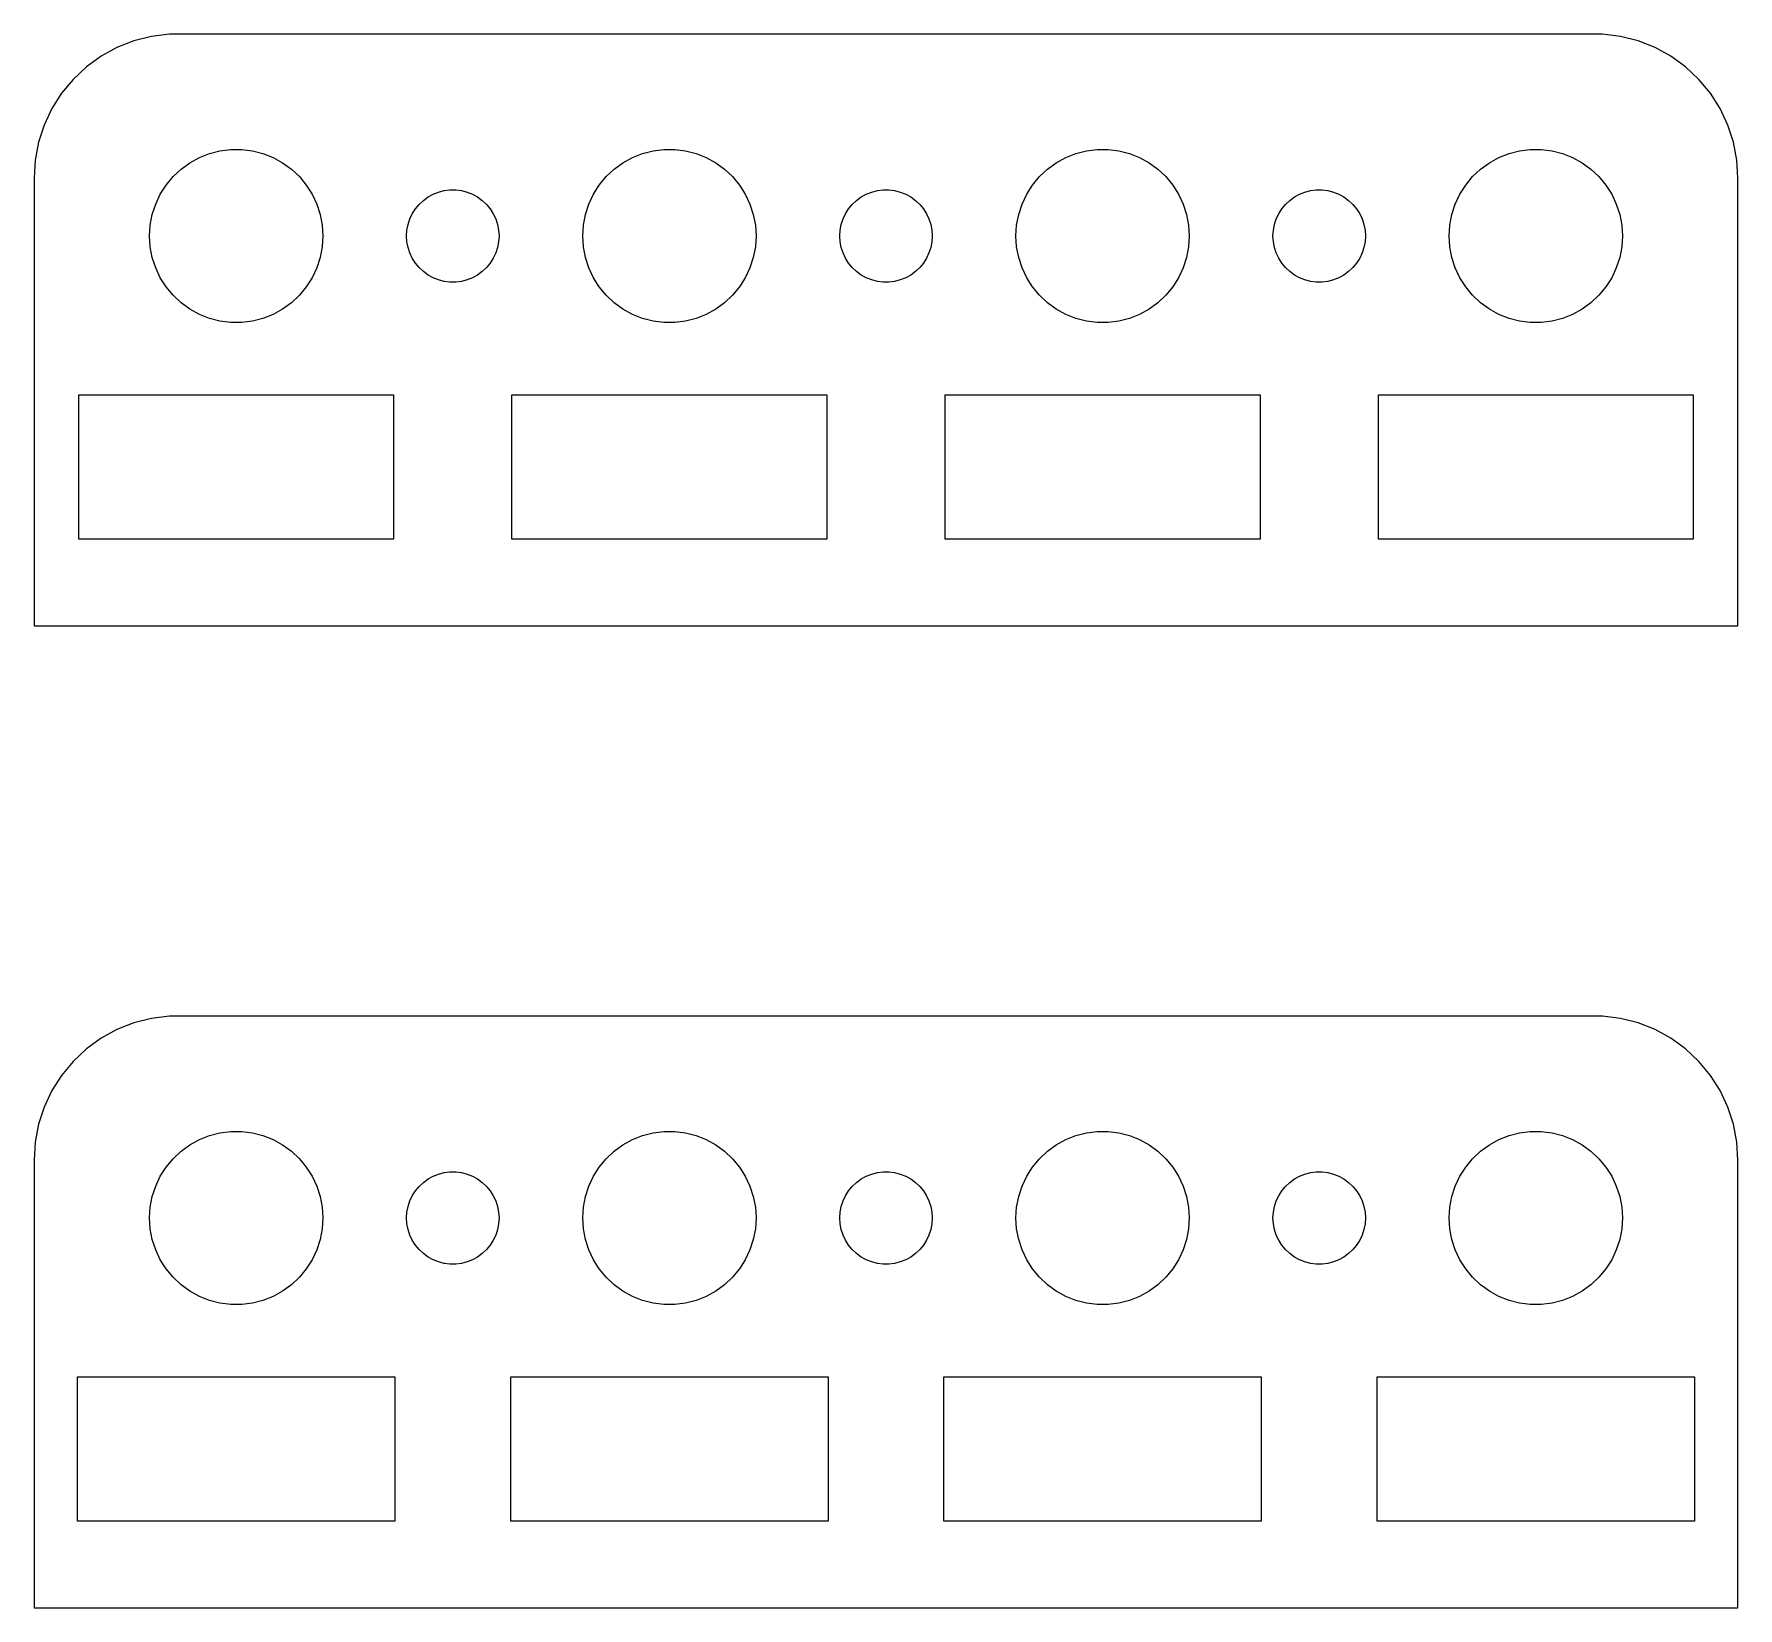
# Model space of a CAD drawing. Header units: metres. Extents: x -14.8 to 14.8, y 0 to 27.2.
import ezdxf

# ---------------------------------------------------------------- set-up
doc = ezdxf.new("R2010")
doc.units = ezdxf.units.M

msp = doc.modelspace()

# ---------------------------------------------------------------- linework, layer by layer
for p, q in [((-12.7184, 27.2057), (-13.0225, 27.1276)), ((-12.407, 27.2451), (-12.7184, 27.2057)), ((12.407, 27.2451), (-12.407, 27.2451)), ((12.7184, 27.2057), (12.407, 27.2451)), ((13.0225, 27.1276), (12.7184, 27.2057)), ((-13.5896, 26.8608), (-13.8436, 26.6763)), ((-13.3144, 27.0121), (-13.5896, 26.8608)), ((-13.0225, 27.1276), (-13.3144, 27.0121)), ((13.3144, 27.0121), (13.0225, 27.1276)), ((13.5896, 26.8608), (13.3144, 27.0121)), ((13.8436, 26.6763), (13.5896, 26.8608)), ((-13.8436, 26.6763), (-14.0724, 26.4614)), ((14.0724, 26.4614), (13.8436, 26.6763)), ((-14.0724, 26.4614), (-14.2725, 26.2195)), ((14.2725, 26.2195), (14.0724, 26.4614)), ((-14.2725, 26.2195), (-14.4408, 25.9544)), ((14.4408, 25.9544), (14.2725, 26.2195)), ((-14.5744, 25.6703), (-14.6714, 25.3717)), ((-14.4408, 25.9544), (-14.5744, 25.6703)), ((14.5744, 25.6703), (14.4408, 25.9544)), ((14.6714, 25.3717), (14.5744, 25.6703)), ((-14.6714, 25.3717), (-14.7303, 25.0633)), ((14.7303, 25.0633), (14.6714, 25.3717)), ((-12.0537, 25.0165), (-11.8887, 25.1072)), ((-11.8887, 25.1072), (-11.7135, 25.1766)), ((-11.7135, 25.1766), (-11.5311, 25.2234)), ((-11.5311, 25.2234), (-11.3442, 25.247)), ((-11.3442, 25.247), (-11.1558, 25.247)), ((-11.1558, 25.247), (-10.9689, 25.2234)), ((-10.9689, 25.2234), (-10.7865, 25.1766)), ((-10.7865, 25.1766), (-10.6113, 25.1072)), ((-10.6113, 25.1072), (-10.4463, 25.0165)), ((-4.55373, 25.0165), (-4.38866, 25.1072)), ((-4.38866, 25.1072), (-4.21352, 25.1766)), ((-4.21352, 25.1766), (-4.03107, 25.2234)), ((-4.03107, 25.2234), (-3.84418, 25.247)), ((-3.84418, 25.247), (-3.65581, 25.247)), ((-3.65581, 25.247), (-3.46892, 25.2234)), ((-3.46892, 25.2234), (-3.28647, 25.1766)), ((-3.28647, 25.1766), (-3.11133, 25.1072)), ((-3.11133, 25.1072), (-2.94626, 25.0165)), ((2.94626, 25.0165), (3.11133, 25.1072)), ((3.11133, 25.1072), (3.28647, 25.1766)), ((3.28647, 25.1766), (3.46892, 25.2234)), ((3.46892, 25.2234), (3.65581, 25.247)), ((3.65581, 25.247), (3.84418, 25.247)), ((3.84418, 25.247), (4.03107, 25.2234)), ((4.03107, 25.2234), (4.21352, 25.1766)), ((4.21352, 25.1766), (4.38866, 25.1072)), ((4.38866, 25.1072), (4.55373, 25.0165)), ((10.4463, 25.0165), (10.6113, 25.1072)), ((10.6113, 25.1072), (10.7865, 25.1766)), ((10.7865, 25.1766), (10.9689, 25.2234)), ((10.9689, 25.2234), (11.1558, 25.247)), ((11.1558, 25.247), (11.3442, 25.247)), ((11.3442, 25.247), (11.5311, 25.2234)), ((11.5311, 25.2234), (11.7135, 25.1766)), ((11.7135, 25.1766), (11.8887, 25.1072)), ((11.8887, 25.1072), (12.0537, 25.0165)), ((-14.7303, 25.0633), (-14.75, 24.75)), ((-12.3434, 24.7768), (-12.2061, 24.9058)), ((-12.2061, 24.9058), (-12.0537, 25.0165)), ((-10.4463, 25.0165), (-10.2939, 24.9058)), ((-10.2939, 24.9058), (-10.1565, 24.7768)), ((-4.84344, 24.7768), (-4.70613, 24.9058)), ((-4.70613, 24.9058), (-4.55373, 25.0165)), ((-2.94626, 25.0165), (-2.79385, 24.9058)), ((-2.79385, 24.9058), (-2.65654, 24.7768)), ((2.65654, 24.7768), (2.79385, 24.9058)), ((2.79385, 24.9058), (2.94626, 25.0165)), ((4.55373, 25.0165), (4.70613, 24.9058)), ((4.70613, 24.9058), (4.84344, 24.7768)), ((10.1565, 24.7768), (10.2939, 24.9058)), ((10.2939, 24.9058), (10.4463, 25.0165)), ((12.0537, 25.0165), (12.2061, 24.9058)), ((12.2061, 24.9058), (12.3434, 24.7768)), ((14.75, 24.75), (14.7303, 25.0633)), ((-14.75, 24.75), (-14.75, 17)), ((-12.5645, 24.4726), (-12.4635, 24.6317)), ((-12.4635, 24.6317), (-12.3434, 24.7768)), ((-10.1565, 24.7768), (-10.0365, 24.6317)), ((-10.0365, 24.6317), (-9.93553, 24.4726)), ((-7.84062, 24.4738), (-7.74721, 24.5108)), ((-7.74721, 24.5108), (-7.6499, 24.5358)), ((-7.6499, 24.5358), (-7.55023, 24.5484)), ((-7.55023, 24.5484), (-7.44975, 24.5484)), ((-7.44975, 24.5484), (-7.35008, 24.5358)), ((-7.35008, 24.5358), (-7.25278, 24.5108)), ((-7.25278, 24.5108), (-7.15936, 24.4738)), ((-5.06445, 24.4726), (-4.96352, 24.6317)), ((-4.96352, 24.6317), (-4.84344, 24.7768)), ((-2.65654, 24.7768), (-2.53647, 24.6317)), ((-2.53647, 24.6317), (-2.43553, 24.4726)), ((-0.340622, 24.4738), (-0.247208, 24.5108)), ((-0.247208, 24.5108), (-0.149902, 24.5358)), ((-0.149902, 24.5358), (-0.050232, 24.5484)), ((-0.050232, 24.5484), (0.050232, 24.5484)), ((0.050232, 24.5484), (0.149902, 24.5358)), ((0.149902, 24.5358), (0.247208, 24.5108)), ((0.247208, 24.5108), (0.340622, 24.4738)), ((2.43553, 24.4726), (2.53647, 24.6317)), ((2.53647, 24.6317), (2.65654, 24.7768)), ((4.84344, 24.7768), (4.96352, 24.6317)), ((4.96352, 24.6317), (5.06445, 24.4726)), ((7.15936, 24.4738), (7.25278, 24.5108)), ((7.25278, 24.5108), (7.35008, 24.5358)), ((7.35008, 24.5358), (7.44975, 24.5484)), ((7.44975, 24.5484), (7.55023, 24.5484)), ((7.55023, 24.5484), (7.6499, 24.5358)), ((7.6499, 24.5358), (7.74721, 24.5108)), ((7.74721, 24.5108), (7.84062, 24.4738)), ((9.93553, 24.4726), (10.0365, 24.6317)), ((10.0365, 24.6317), (10.1565, 24.7768)), ((12.3434, 24.7768), (12.4635, 24.6317)), ((12.4635, 24.6317), (12.5645, 24.4726)), ((14.75, 17), (14.75, 24.75)), ((-12.7029, 24.123), (-12.6447, 24.3022)), ((-12.6447, 24.3022), (-12.5645, 24.4726)), ((-9.93553, 24.4726), (-9.85533, 24.3022)), ((-9.85533, 24.3022), (-9.79712, 24.123)), ((-8.20103, 24.1354), (-8.1472, 24.2202)), ((-8.1472, 24.2202), (-8.08316, 24.2976)), ((-8.08316, 24.2976), (-8.00993, 24.3664)), ((-8.00993, 24.3664), (-7.92865, 24.4255)), ((-7.92865, 24.4255), (-7.84062, 24.4738)), ((-7.15936, 24.4738), (-7.07133, 24.4255)), ((-7.07133, 24.4255), (-6.99005, 24.3664)), ((-6.99005, 24.3664), (-6.91682, 24.2976)), ((-6.91682, 24.2976), (-6.85278, 24.2202)), ((-6.85278, 24.2202), (-6.79895, 24.1354)), ((-5.20287, 24.123), (-5.14465, 24.3022)), ((-5.14465, 24.3022), (-5.06445, 24.4726)), ((-2.43553, 24.4726), (-2.35533, 24.3022)), ((-2.35533, 24.3022), (-2.29712, 24.123)), ((-0.701035, 24.1354), (-0.647202, 24.2202)), ((-0.647202, 24.2202), (-0.58316, 24.2976)), ((-0.58316, 24.2976), (-0.509933, 24.3664)), ((-0.509933, 24.3664), (-0.42865, 24.4255)), ((-0.42865, 24.4255), (-0.340622, 24.4738)), ((0.340622, 24.4738), (0.42865, 24.4255)), ((0.42865, 24.4255), (0.509933, 24.3664)), ((0.509933, 24.3664), (0.58316, 24.2976)), ((0.58316, 24.2976), (0.647202, 24.2202)), ((0.647202, 24.2202), (0.701035, 24.1354)), ((2.29712, 24.123), (2.35533, 24.3022)), ((2.35533, 24.3022), (2.43553, 24.4726)), ((5.06445, 24.4726), (5.14465, 24.3022)), ((5.14465, 24.3022), (5.20287, 24.123)), ((6.79895, 24.1354), (6.85278, 24.2202)), ((6.85278, 24.2202), (6.91682, 24.2976)), ((6.91682, 24.2976), (6.99005, 24.3664)), ((6.99005, 24.3664), (7.07133, 24.4255)), ((7.07133, 24.4255), (7.15936, 24.4738)), ((7.84062, 24.4738), (7.92865, 24.4255)), ((7.92865, 24.4255), (8.00993, 24.3664)), ((8.00993, 24.3664), (8.08316, 24.2976)), ((8.08316, 24.2976), (8.1472, 24.2202)), ((8.1472, 24.2202), (8.20103, 24.1354)), ((9.79712, 24.123), (9.85533, 24.3022)), ((9.85533, 24.3022), (9.93553, 24.4726)), ((12.5645, 24.4726), (12.6447, 24.3022)), ((12.6447, 24.3022), (12.7029, 24.123)), ((-12.75, 23.75), (-12.7382, 23.938)), ((-12.7382, 23.938), (-12.7029, 24.123)), ((-9.79712, 24.123), (-9.76183, 23.938)), ((-9.76183, 23.938), (-9.75, 23.75)), ((-8.29369, 23.8503), (-8.27486, 23.9489)), ((-8.27486, 23.9489), (-8.24382, 24.0445)), ((-8.24382, 24.0445), (-8.20103, 24.1354)), ((-6.79895, 24.1354), (-6.75616, 24.0445)), ((-6.75616, 24.0445), (-6.72513, 23.9489)), ((-6.72513, 23.9489), (-6.7063, 23.8503)), ((-5.25, 23.75), (-5.23816, 23.938)), ((-5.23816, 23.938), (-5.20287, 24.123)), ((-2.29712, 24.123), (-2.26183, 23.938)), ((-2.26183, 23.938), (-2.25, 23.75)), ((-0.793686, 23.8503), (-0.774857, 23.9489)), ((-0.774857, 23.9489), (-0.74382, 24.0445)), ((-0.74382, 24.0445), (-0.701035, 24.1354)), ((0.701035, 24.1354), (0.74382, 24.0445)), ((0.74382, 24.0445), (0.774857, 23.9489)), ((0.774857, 23.9489), (0.793686, 23.8503)), ((2.25, 23.75), (2.26183, 23.938)), ((2.26183, 23.938), (2.29712, 24.123)), ((5.20287, 24.123), (5.23816, 23.938)), ((5.23816, 23.938), (5.25, 23.75)), ((6.7063, 23.8503), (6.72513, 23.9489)), ((6.72513, 23.9489), (6.75616, 24.0445)), ((6.75616, 24.0445), (6.79895, 24.1354)), ((8.20103, 24.1354), (8.24382, 24.0445)), ((8.24382, 24.0445), (8.27486, 23.9489)), ((8.27486, 23.9489), (8.29369, 23.8503)), ((9.75, 23.75), (9.76183, 23.938)), ((9.76183, 23.938), (9.79712, 24.123)), ((12.7029, 24.123), (12.7382, 23.938)), ((12.7382, 23.938), (12.75, 23.75)), ((-12.7382, 23.562), (-12.75, 23.75)), ((-9.75, 23.75), (-9.76183, 23.562)), ((-8.29999, 23.75), (-8.29369, 23.8503)), ((-8.29369, 23.6497), (-8.29999, 23.75)), ((-8.27486, 23.551), (-8.29369, 23.6497)), ((-6.7063, 23.6497), (-6.72513, 23.551)), ((-6.7063, 23.8503), (-6.7, 23.75)), ((-6.7, 23.75), (-6.7063, 23.6497)), ((-5.23816, 23.562), (-5.25, 23.75)), ((-2.25, 23.75), (-2.26183, 23.562)), ((-0.799988, 23.75), (-0.793686, 23.8503)), ((-0.793686, 23.6497), (-0.799988, 23.75)), ((-0.774857, 23.551), (-0.793686, 23.6497)), ((0.793686, 23.6497), (0.774857, 23.551)), ((0.793686, 23.8503), (0.799988, 23.75)), ((0.799988, 23.75), (0.793686, 23.6497)), ((2.26183, 23.562), (2.25, 23.75)), ((5.25, 23.75), (5.23816, 23.562)), ((6.7, 23.75), (6.7063, 23.8503)), ((6.7063, 23.6497), (6.7, 23.75)), ((6.72513, 23.551), (6.7063, 23.6497)), ((8.29369, 23.6497), (8.27486, 23.551)), ((8.29369, 23.8503), (8.29999, 23.75)), ((8.29999, 23.75), (8.29369, 23.6497)), ((9.76183, 23.562), (9.75, 23.75)), ((12.75, 23.75), (12.7382, 23.562)), ((-12.7029, 23.377), (-12.7382, 23.562)), ((-12.6447, 23.1978), (-12.7029, 23.377)), ((-9.79712, 23.377), (-9.85533, 23.1978)), ((-9.76183, 23.562), (-9.79712, 23.377)), ((-8.24382, 23.4555), (-8.27486, 23.551)), ((-8.20103, 23.3646), (-8.24382, 23.4555)), ((-8.1472, 23.2798), (-8.20103, 23.3646)), ((-6.79895, 23.3646), (-6.85278, 23.2798)), ((-6.75616, 23.4555), (-6.79895, 23.3646)), ((-6.72513, 23.551), (-6.75616, 23.4555)), ((-5.20287, 23.377), (-5.23816, 23.562)), ((-5.14465, 23.1978), (-5.20287, 23.377)), ((-2.29712, 23.377), (-2.35533, 23.1978)), ((-2.26183, 23.562), (-2.29712, 23.377)), ((-0.74382, 23.4555), (-0.774857, 23.551)), ((-0.701035, 23.3646), (-0.74382, 23.4555)), ((-0.647202, 23.2798), (-0.701035, 23.3646)), ((0.701035, 23.3646), (0.647202, 23.2798)), ((0.74382, 23.4555), (0.701035, 23.3646)), ((0.774857, 23.551), (0.74382, 23.4555)), ((2.29712, 23.377), (2.26183, 23.562)), ((2.35533, 23.1978), (2.29712, 23.377)), ((5.20287, 23.377), (5.14465, 23.1978)), ((5.23816, 23.562), (5.20287, 23.377)), ((6.75616, 23.4555), (6.72513, 23.551)), ((6.79895, 23.3646), (6.75616, 23.4555)), ((6.85278, 23.2798), (6.79895, 23.3646)), ((8.20103, 23.3646), (8.1472, 23.2798)), ((8.24382, 23.4555), (8.20103, 23.3646)), ((8.27486, 23.551), (8.24382, 23.4555)), ((9.79712, 23.377), (9.76183, 23.562)), ((9.85533, 23.1978), (9.79712, 23.377)), ((12.7029, 23.377), (12.6447, 23.1978)), ((12.7382, 23.562), (12.7029, 23.377)), ((-12.5645, 23.0274), (-12.6447, 23.1978)), ((-12.4635, 22.8683), (-12.5645, 23.0274)), ((-9.93553, 23.0274), (-10.0365, 22.8683)), ((-9.85533, 23.1978), (-9.93553, 23.0274)), ((-8.08316, 23.2024), (-8.1472, 23.2798)), ((-8.00993, 23.1336), (-8.08316, 23.2024)), ((-7.92865, 23.0745), (-8.00993, 23.1336)), ((-7.84062, 23.0261), (-7.92865, 23.0745)), ((-7.74721, 22.9892), (-7.84062, 23.0261)), ((-7.15936, 23.0261), (-7.25278, 22.9892)), ((-7.07133, 23.0745), (-7.15936, 23.0261)), ((-6.99005, 23.1336), (-7.07133, 23.0745)), ((-6.91682, 23.2024), (-6.99005, 23.1336)), ((-6.85278, 23.2798), (-6.91682, 23.2024)), ((-5.06445, 23.0274), (-5.14465, 23.1978)), ((-4.96352, 22.8683), (-5.06445, 23.0274)), ((-2.43553, 23.0274), (-2.53647, 22.8683)), ((-2.35533, 23.1978), (-2.43553, 23.0274)), ((-0.58316, 23.2024), (-0.647202, 23.2798)), ((-0.509933, 23.1336), (-0.58316, 23.2024)), ((-0.42865, 23.0745), (-0.509933, 23.1336)), ((-0.340622, 23.0261), (-0.42865, 23.0745)), ((-0.247208, 22.9892), (-0.340622, 23.0261)), ((0.340622, 23.0261), (0.247208, 22.9892)), ((0.42865, 23.0745), (0.340622, 23.0261)), ((0.509933, 23.1336), (0.42865, 23.0745)), ((0.58316, 23.2024), (0.509933, 23.1336)), ((0.647202, 23.2798), (0.58316, 23.2024)), ((2.43553, 23.0274), (2.35533, 23.1978)), ((2.53647, 22.8683), (2.43553, 23.0274)), ((5.06445, 23.0274), (4.96352, 22.8683)), ((5.14465, 23.1978), (5.06445, 23.0274)), ((6.91682, 23.2024), (6.85278, 23.2798)), ((6.99005, 23.1336), (6.91682, 23.2024)), ((7.07133, 23.0745), (6.99005, 23.1336)), ((7.15936, 23.0261), (7.07133, 23.0745)), ((7.25278, 22.9892), (7.15936, 23.0261)), ((7.84062, 23.0261), (7.74721, 22.9892)), ((7.92865, 23.0745), (7.84062, 23.0261)), ((8.00993, 23.1336), (7.92865, 23.0745)), ((8.08316, 23.2024), (8.00993, 23.1336)), ((8.1472, 23.2798), (8.08316, 23.2024)), ((9.93553, 23.0274), (9.85533, 23.1978)), ((10.0365, 22.8683), (9.93553, 23.0274)), ((12.5645, 23.0274), (12.4635, 22.8683)), ((12.6447, 23.1978), (12.5645, 23.0274)), ((-12.3434, 22.7232), (-12.4635, 22.8683)), ((-12.2061, 22.5942), (-12.3434, 22.7232)), ((-10.1565, 22.7232), (-10.2939, 22.5942)), ((-10.0365, 22.8683), (-10.1565, 22.7232)), ((-7.6499, 22.9642), (-7.74721, 22.9892)), ((-7.55023, 22.9516), (-7.6499, 22.9642)), ((-7.44975, 22.9516), (-7.55023, 22.9516)), ((-7.35008, 22.9642), (-7.44975, 22.9516)), ((-7.25278, 22.9892), (-7.35008, 22.9642)), ((-4.84344, 22.7232), (-4.96352, 22.8683)), ((-4.70613, 22.5942), (-4.84344, 22.7232)), ((-2.65654, 22.7232), (-2.79385, 22.5942)), ((-2.53647, 22.8683), (-2.65654, 22.7232)), ((-0.149902, 22.9642), (-0.247208, 22.9892)), ((-0.050232, 22.9516), (-0.149902, 22.9642)), ((0.050232, 22.9516), (-0.050232, 22.9516)), ((0.149902, 22.9642), (0.050232, 22.9516)), ((0.247208, 22.9892), (0.149902, 22.9642)), ((2.65654, 22.7232), (2.53647, 22.8683)), ((2.79385, 22.5942), (2.65654, 22.7232)), ((4.84344, 22.7232), (4.70613, 22.5942)), ((4.96352, 22.8683), (4.84344, 22.7232)), ((7.35008, 22.9642), (7.25278, 22.9892)), ((7.44975, 22.9516), (7.35008, 22.9642)), ((7.55023, 22.9516), (7.44975, 22.9516)), ((7.6499, 22.9642), (7.55023, 22.9516)), ((7.74721, 22.9892), (7.6499, 22.9642)), ((10.1565, 22.7232), (10.0365, 22.8683)), ((10.2939, 22.5942), (10.1565, 22.7232)), ((12.3434, 22.7232), (12.2061, 22.5942)), ((12.4635, 22.8683), (12.3434, 22.7232)), ((-12.0537, 22.4835), (-12.2061, 22.5942)), ((-11.8887, 22.3927), (-12.0537, 22.4835)), ((-10.4463, 22.4835), (-10.6113, 22.3927)), ((-10.2939, 22.5942), (-10.4463, 22.4835)), ((-4.55373, 22.4835), (-4.70613, 22.5942)), ((-4.38866, 22.3927), (-4.55373, 22.4835)), ((-2.94626, 22.4835), (-3.11133, 22.3927)), ((-2.79385, 22.5942), (-2.94626, 22.4835)), ((2.94626, 22.4835), (2.79385, 22.5942)), ((3.11133, 22.3927), (2.94626, 22.4835)), ((4.55373, 22.4835), (4.38866, 22.3927)), ((4.70613, 22.5942), (4.55373, 22.4835)), ((10.4463, 22.4835), (10.2939, 22.5942)), ((10.6113, 22.3927), (10.4463, 22.4835)), ((12.0537, 22.4835), (11.8887, 22.3927)), ((12.2061, 22.5942), (12.0537, 22.4835)), ((-11.7135, 22.3234), (-11.8887, 22.3927)), ((-11.5311, 22.2766), (-11.7135, 22.3234)), ((-11.3442, 22.2529), (-11.5311, 22.2766)), ((-11.1558, 22.2529), (-11.3442, 22.2529)), ((-10.9689, 22.2766), (-11.1558, 22.2529)), ((-10.7865, 22.3234), (-10.9689, 22.2766)), ((-10.6113, 22.3927), (-10.7865, 22.3234)), ((-4.21352, 22.3234), (-4.38866, 22.3927)), ((-4.03107, 22.2766), (-4.21352, 22.3234)), ((-3.84418, 22.2529), (-4.03107, 22.2766)), ((-3.65581, 22.2529), (-3.84418, 22.2529)), ((-3.46892, 22.2766), (-3.65581, 22.2529)), ((-3.28647, 22.3234), (-3.46892, 22.2766)), ((-3.11133, 22.3927), (-3.28647, 22.3234)), ((3.28647, 22.3234), (3.11133, 22.3927)), ((3.46892, 22.2766), (3.28647, 22.3234)), ((3.65581, 22.2529), (3.46892, 22.2766)), ((3.84418, 22.2529), (3.65581, 22.2529)), ((4.03107, 22.2766), (3.84418, 22.2529)), ((4.21352, 22.3234), (4.03107, 22.2766)), ((4.38866, 22.3927), (4.21352, 22.3234)), ((10.7865, 22.3234), (10.6113, 22.3927)), ((10.9689, 22.2766), (10.7865, 22.3234)), ((11.1558, 22.2529), (10.9689, 22.2766)), ((11.3442, 22.2529), (11.1558, 22.2529)), ((11.5311, 22.2766), (11.3442, 22.2529)), ((11.7135, 22.3234), (11.5311, 22.2766)), ((11.8887, 22.3927), (11.7135, 22.3234)), ((-13.9754, 18.5), (-13.9754, 21)), ((-13.9754, 21), (-8.52463, 21)), ((-8.52463, 21), (-8.52463, 18.5)), ((-6.47536, 18.5), (-6.47536, 21)), ((-6.47536, 21), (-1.02463, 21)), ((-1.02463, 21), (-1.02463, 18.5)), ((1.02463, 18.5), (1.02463, 21)), ((1.02463, 21), (6.47536, 21)), ((6.47536, 21), (6.47536, 18.5)), ((8.52463, 18.5), (8.52463, 21)), ((8.52463, 21), (13.9754, 21)), ((13.9754, 21), (13.9754, 18.5)), ((-8.52463, 18.5), (-13.9754, 18.5)), ((-1.02463, 18.5), (-6.47536, 18.5)), ((6.47536, 18.5), (1.02463, 18.5)), ((13.9754, 18.5), (8.52463, 18.5)), ((-14.75, 17), (14.75, 17)), ((-13.0225, 10.1276), (-13.3144, 10.0121)), ((-12.7184, 10.2057), (-13.0225, 10.1276)), ((-12.407, 10.2451), (-12.7184, 10.2057)), ((12.407, 10.2451), (-12.407, 10.2451)), ((12.7184, 10.2057), (12.407, 10.2451)), ((13.0225, 10.1276), (12.7184, 10.2057)), ((13.3144, 10.0121), (13.0225, 10.1276)), ((-13.5896, 9.86081), (-13.8436, 9.67627)), ((-13.3144, 10.0121), (-13.5896, 9.86081)), ((13.5896, 9.86081), (13.3144, 10.0121)), ((13.8436, 9.67627), (13.5896, 9.86081)), ((-14.0724, 9.46136), (-14.2725, 9.21945)), ((-13.8436, 9.67627), (-14.0724, 9.46136)), ((14.0724, 9.46136), (13.8436, 9.67627)), ((14.2725, 9.21945), (14.0724, 9.46136)), ((-14.2725, 9.21945), (-14.4408, 8.95438)), ((14.4408, 8.95438), (14.2725, 9.21945)), ((-14.4408, 8.95438), (-14.5744, 8.6703)), ((14.5744, 8.6703), (14.4408, 8.95438)), ((-14.5744, 8.6703), (-14.6714, 8.37172)), ((14.6714, 8.37172), (14.5744, 8.6703)), ((-14.6714, 8.37172), (-14.7303, 8.06332)), ((14.7303, 8.06332), (14.6714, 8.37172)), ((-14.7303, 8.06332), (-14.75, 7.75)), ((-12.2061, 7.90576), (-12.0537, 8.01648)), ((-12.0537, 8.01648), (-11.8887, 8.10724)), ((-11.8887, 8.10724), (-11.7135, 8.17657)), ((-11.7135, 8.17657), (-11.5311, 8.22342)), ((-11.5311, 8.22342), (-11.3442, 8.24704)), ((-11.3442, 8.24704), (-11.1558, 8.24704)), ((-11.1558, 8.24704), (-10.9689, 8.22342)), ((-10.9689, 8.22342), (-10.7865, 8.17657)), ((-10.7865, 8.17657), (-10.6113, 8.10724)), ((-10.6113, 8.10724), (-10.4463, 8.01648)), ((-10.4463, 8.01648), (-10.2939, 7.90576)), ((-4.70613, 7.90576), (-4.55373, 8.01648)), ((-4.55373, 8.01648), (-4.38866, 8.10724)), ((-4.38866, 8.10724), (-4.21352, 8.17657)), ((-4.21352, 8.17657), (-4.03107, 8.22342)), ((-4.03107, 8.22342), (-3.84418, 8.24704)), ((-3.84418, 8.24704), (-3.65581, 8.24704)), ((-3.65581, 8.24704), (-3.46892, 8.22342)), ((-3.46892, 8.22342), (-3.28647, 8.17657)), ((-3.28647, 8.17657), (-3.11133, 8.10724)), ((-3.11133, 8.10724), (-2.94626, 8.01648)), ((-2.94626, 8.01648), (-2.79385, 7.90576)), ((2.79385, 7.90576), (2.94626, 8.01648)), ((2.94626, 8.01648), (3.11133, 8.10724)), ((3.11133, 8.10724), (3.28647, 8.17657)), ((3.28647, 8.17657), (3.46892, 8.22342)), ((3.46892, 8.22342), (3.65581, 8.24704)), ((3.65581, 8.24704), (3.84418, 8.24704)), ((3.84418, 8.24704), (4.03107, 8.22342)), ((4.03107, 8.22342), (4.21352, 8.17657)), ((4.21352, 8.17657), (4.38866, 8.10724)), ((4.38866, 8.10724), (4.55373, 8.01648)), ((4.55373, 8.01648), (4.70613, 7.90576)), ((10.2939, 7.90576), (10.4463, 8.01648)), ((10.4463, 8.01648), (10.6113, 8.10724)), ((10.6113, 8.10724), (10.7865, 8.17657)), ((10.7865, 8.17657), (10.9689, 8.22342)), ((10.9689, 8.22342), (11.1558, 8.24704)), ((11.1558, 8.24704), (11.3442, 8.24704)), ((11.3442, 8.24704), (11.5311, 8.22342)), ((11.5311, 8.22342), (11.7135, 8.17657)), ((11.7135, 8.17657), (11.8887, 8.10724)), ((11.8887, 8.10724), (12.0537, 8.01648)), ((12.0537, 8.01648), (12.2061, 7.90576)), ((14.75, 7.75), (14.7303, 8.06332)), ((-14.75, 7.75), (-14.75, 0)), ((-12.4635, 7.63167), (-12.3434, 7.77681)), ((-12.3434, 7.77681), (-12.2061, 7.90576)), ((-10.2939, 7.90576), (-10.1565, 7.77681)), ((-10.1565, 7.77681), (-10.0365, 7.63167)), ((-4.96352, 7.63167), (-4.84344, 7.77681)), ((-4.84344, 7.77681), (-4.70613, 7.90576)), ((-2.79385, 7.90576), (-2.65654, 7.77681)), ((-2.65654, 7.77681), (-2.53647, 7.63167)), ((2.53647, 7.63167), (2.65654, 7.77681)), ((2.65654, 7.77681), (2.79385, 7.90576)), ((4.70613, 7.90576), (4.84344, 7.77681)), ((4.84344, 7.77681), (4.96352, 7.63167)), ((10.0365, 7.63167), (10.1565, 7.77681)), ((10.1565, 7.77681), (10.2939, 7.90576)), ((12.2061, 7.90576), (12.3434, 7.77681)), ((12.3434, 7.77681), (12.4635, 7.63167)), ((14.75, 0), (14.75, 7.75)), ((-12.6447, 7.30219), (-12.5645, 7.47263)), ((-12.5645, 7.47263), (-12.4635, 7.63167)), ((-10.0365, 7.63167), (-9.93553, 7.47263)), ((-9.93553, 7.47263), (-9.85533, 7.30219)), ((-8.00993, 7.36641), (-7.92865, 7.42546)), ((-7.92865, 7.42546), (-7.84062, 7.47385)), ((-7.84062, 7.47385), (-7.74721, 7.51083)), ((-7.74721, 7.51083), (-7.6499, 7.53583)), ((-7.6499, 7.53583), (-7.55023, 7.54842)), ((-7.55023, 7.54842), (-7.44975, 7.54842)), ((-7.44975, 7.54842), (-7.35008, 7.53583)), ((-7.35008, 7.53583), (-7.25278, 7.51083)), ((-7.25278, 7.51083), (-7.15936, 7.47385)), ((-7.15936, 7.47385), (-7.07133, 7.42546)), ((-7.07133, 7.42546), (-6.99005, 7.36641)), ((-5.14465, 7.30219), (-5.06445, 7.47263)), ((-5.06445, 7.47263), (-4.96352, 7.63167)), ((-2.53647, 7.63167), (-2.43553, 7.47263)), ((-2.43553, 7.47263), (-2.35533, 7.30219)), ((-0.509933, 7.36641), (-0.42865, 7.42546)), ((-0.42865, 7.42546), (-0.340622, 7.47385)), ((-0.340622, 7.47385), (-0.247208, 7.51083)), ((-0.247208, 7.51083), (-0.149902, 7.53583)), ((-0.149902, 7.53583), (-0.050232, 7.54842)), ((-0.050232, 7.54842), (0.050232, 7.54842)), ((0.050232, 7.54842), (0.149902, 7.53583)), ((0.149902, 7.53583), (0.247208, 7.51083)), ((0.247208, 7.51083), (0.340622, 7.47385)), ((0.340622, 7.47385), (0.42865, 7.42546)), ((0.42865, 7.42546), (0.509933, 7.36641)), ((2.35533, 7.30219), (2.43553, 7.47263)), ((2.43553, 7.47263), (2.53647, 7.63167)), ((4.96352, 7.63167), (5.06445, 7.47263)), ((5.06445, 7.47263), (5.14465, 7.30219)), ((6.99005, 7.36641), (7.07133, 7.42546)), ((7.07133, 7.42546), (7.15936, 7.47385)), ((7.15936, 7.47385), (7.25278, 7.51083)), ((7.25278, 7.51083), (7.35008, 7.53583)), ((7.35008, 7.53583), (7.44975, 7.54842)), ((7.44975, 7.54842), (7.55023, 7.54842)), ((7.55023, 7.54842), (7.6499, 7.53583)), ((7.6499, 7.53583), (7.74721, 7.51083)), ((7.74721, 7.51083), (7.84062, 7.47385)), ((7.84062, 7.47385), (7.92865, 7.42546)), ((7.92865, 7.42546), (8.00993, 7.36641)), ((9.85533, 7.30219), (9.93553, 7.47263)), ((9.93553, 7.47263), (10.0365, 7.63167)), ((12.4635, 7.63167), (12.5645, 7.47263)), ((12.5645, 7.47263), (12.6447, 7.30219)), ((-12.7382, 6.93799), (-12.7029, 7.12303)), ((-12.7029, 7.12303), (-12.6447, 7.30219)), ((-9.85533, 7.30219), (-9.79712, 7.12303)), ((-9.79712, 7.12303), (-9.76183, 6.93799)), ((-8.24382, 7.04449), (-8.20103, 7.13539)), ((-8.20103, 7.13539), (-8.1472, 7.22021)), ((-8.1472, 7.22021), (-8.08316, 7.29762)), ((-8.08316, 7.29762), (-8.00993, 7.36641)), ((-6.99005, 7.36641), (-6.91682, 7.29762)), ((-6.91682, 7.29762), (-6.85278, 7.22021)), ((-6.85278, 7.22021), (-6.79895, 7.13539)), ((-6.79895, 7.13539), (-6.75616, 7.04449)), ((-5.23816, 6.93799), (-5.20287, 7.12303)), ((-5.20287, 7.12303), (-5.14465, 7.30219)), ((-2.35533, 7.30219), (-2.29712, 7.12303)), ((-2.29712, 7.12303), (-2.26183, 6.93799)), ((-0.74382, 7.04449), (-0.701035, 7.13539)), ((-0.701035, 7.13539), (-0.647202, 7.22021)), ((-0.647202, 7.22021), (-0.58316, 7.29762)), ((-0.58316, 7.29762), (-0.509933, 7.36641)), ((0.509933, 7.36641), (0.58316, 7.29762)), ((0.58316, 7.29762), (0.647202, 7.22021)), ((0.647202, 7.22021), (0.701035, 7.13539)), ((0.701035, 7.13539), (0.74382, 7.04449)), ((2.26183, 6.93799), (2.29712, 7.12303)), ((2.29712, 7.12303), (2.35533, 7.30219)), ((5.14465, 7.30219), (5.20287, 7.12303)), ((5.20287, 7.12303), (5.23816, 6.93799)), ((6.75616, 7.04449), (6.79895, 7.13539)), ((6.79895, 7.13539), (6.85278, 7.22021)), ((6.85278, 7.22021), (6.91682, 7.29762)), ((6.91682, 7.29762), (6.99005, 7.36641)), ((8.00993, 7.36641), (8.08316, 7.29762)), ((8.08316, 7.29762), (8.1472, 7.22021)), ((8.1472, 7.22021), (8.20103, 7.13539)), ((8.20103, 7.13539), (8.24382, 7.04449)), ((9.76183, 6.93799), (9.79712, 7.12303)), ((9.79712, 7.12303), (9.85533, 7.30219)), ((12.6447, 7.30219), (12.7029, 7.12303)), ((12.7029, 7.12303), (12.7382, 6.93799)), ((-12.75, 6.75), (-12.7382, 6.93799)), ((-9.76183, 6.93799), (-9.75, 6.75)), ((-8.29999, 6.75), (-8.29369, 6.85027)), ((-8.29369, 6.85027), (-8.27486, 6.94894)), ((-8.27486, 6.94894), (-8.24382, 7.04449)), ((-6.75616, 7.04449), (-6.72513, 6.94894)), ((-6.72513, 6.94894), (-6.7063, 6.85027)), ((-6.7063, 6.85027), (-6.7, 6.75)), ((-5.25, 6.75), (-5.23816, 6.93799)), ((-2.26183, 6.93799), (-2.25, 6.75)), ((-0.799988, 6.75), (-0.793686, 6.85027)), ((-0.793686, 6.85027), (-0.774857, 6.94894)), ((-0.774857, 6.94894), (-0.74382, 7.04449)), ((0.74382, 7.04449), (0.774857, 6.94894)), ((0.774857, 6.94894), (0.793686, 6.85027)), ((0.793686, 6.85027), (0.799988, 6.75)), ((2.25, 6.75), (2.26183, 6.93799)), ((5.23816, 6.93799), (5.25, 6.75)), ((6.7, 6.75), (6.7063, 6.85027)), ((6.7063, 6.85027), (6.72513, 6.94894)), ((6.72513, 6.94894), (6.75616, 7.04449)), ((8.24382, 7.04449), (8.27486, 6.94894)), ((8.27486, 6.94894), (8.29369, 6.85027)), ((8.29369, 6.85027), (8.29999, 6.75)), ((9.75, 6.75), (9.76183, 6.93799)), ((12.7382, 6.93799), (12.75, 6.75)), ((-12.7382, 6.562), (-12.75, 6.75)), ((-12.7029, 6.37695), (-12.7382, 6.562)), ((-9.76183, 6.562), (-9.79712, 6.37695)), ((-9.75, 6.75), (-9.76183, 6.562)), ((-8.29369, 6.64972), (-8.29999, 6.75)), ((-8.27486, 6.55104), (-8.29369, 6.64972)), ((-8.24382, 6.45549), (-8.27486, 6.55104)), ((-6.72513, 6.55104), (-6.75616, 6.45549)), ((-6.7063, 6.64972), (-6.72513, 6.55104)), ((-6.7, 6.75), (-6.7063, 6.64972)), ((-5.23816, 6.562), (-5.25, 6.75)), ((-5.20287, 6.37695), (-5.23816, 6.562)), ((-2.26183, 6.562), (-2.29712, 6.37695)), ((-2.25, 6.75), (-2.26183, 6.562)), ((-0.793686, 6.64972), (-0.799988, 6.75)), ((-0.774857, 6.55104), (-0.793686, 6.64972)), ((-0.74382, 6.45549), (-0.774857, 6.55104)), ((0.774857, 6.55104), (0.74382, 6.45549)), ((0.793686, 6.64972), (0.774857, 6.55104)), ((0.799988, 6.75), (0.793686, 6.64972)), ((2.26183, 6.562), (2.25, 6.75)), ((2.29712, 6.37695), (2.26183, 6.562)), ((5.23816, 6.562), (5.20287, 6.37695)), ((5.25, 6.75), (5.23816, 6.562)), ((6.7063, 6.64972), (6.7, 6.75)), ((6.72513, 6.55104), (6.7063, 6.64972)), ((6.75616, 6.45549), (6.72513, 6.55104)), ((8.27486, 6.55104), (8.24382, 6.45549)), ((8.29369, 6.64972), (8.27486, 6.55104)), ((8.29999, 6.75), (8.29369, 6.64972)), ((9.76183, 6.562), (9.75, 6.75)), ((9.79712, 6.37695), (9.76183, 6.562)), ((12.7382, 6.562), (12.7029, 6.37695)), ((12.75, 6.75), (12.7382, 6.562)), ((-12.6447, 6.1978), (-12.7029, 6.37695)), ((-12.5645, 6.02736), (-12.6447, 6.1978)), ((-9.85533, 6.1978), (-9.93553, 6.02736)), ((-9.79712, 6.37695), (-9.85533, 6.1978)), ((-8.20103, 6.36459), (-8.24382, 6.45549)), ((-8.1472, 6.27977), (-8.20103, 6.36459)), ((-8.08316, 6.20236), (-8.1472, 6.27977)), ((-8.00993, 6.13358), (-8.08316, 6.20236)), ((-6.91682, 6.20236), (-6.99005, 6.13358)), ((-6.85278, 6.27977), (-6.91682, 6.20236)), ((-6.79895, 6.36459), (-6.85278, 6.27977)), ((-6.75616, 6.45549), (-6.79895, 6.36459)), ((-5.14465, 6.1978), (-5.20287, 6.37695)), ((-5.06445, 6.02736), (-5.14465, 6.1978)), ((-2.35533, 6.1978), (-2.43553, 6.02736)), ((-2.29712, 6.37695), (-2.35533, 6.1978)), ((-0.701035, 6.36459), (-0.74382, 6.45549)), ((-0.647202, 6.27977), (-0.701035, 6.36459)), ((-0.58316, 6.20236), (-0.647202, 6.27977)), ((-0.509933, 6.13358), (-0.58316, 6.20236)), ((0.58316, 6.20236), (0.509933, 6.13358)), ((0.647202, 6.27977), (0.58316, 6.20236)), ((0.701035, 6.36459), (0.647202, 6.27977)), ((0.74382, 6.45549), (0.701035, 6.36459)), ((2.35533, 6.1978), (2.29712, 6.37695)), ((2.43553, 6.02736), (2.35533, 6.1978)), ((5.14465, 6.1978), (5.06445, 6.02736)), ((5.20287, 6.37695), (5.14465, 6.1978)), ((6.79895, 6.36459), (6.75616, 6.45549)), ((6.85278, 6.27977), (6.79895, 6.36459)), ((6.91682, 6.20236), (6.85278, 6.27977)), ((6.99005, 6.13358), (6.91682, 6.20236)), ((8.08316, 6.20236), (8.00993, 6.13358)), ((8.1472, 6.27977), (8.08316, 6.20236)), ((8.20103, 6.36459), (8.1472, 6.27977)), ((8.24382, 6.45549), (8.20103, 6.36459)), ((9.85533, 6.1978), (9.79712, 6.37695)), ((9.93553, 6.02736), (9.85533, 6.1978)), ((12.6447, 6.1978), (12.5645, 6.02736)), ((12.7029, 6.37695), (12.6447, 6.1978)), ((-12.4635, 5.86832), (-12.5645, 6.02736)), ((-9.93553, 6.02736), (-10.0365, 5.86832)), ((-7.92865, 6.07452), (-8.00993, 6.13358)), ((-7.84062, 6.02614), (-7.92865, 6.07452)), ((-7.74721, 5.98915), (-7.84062, 6.02614)), ((-7.6499, 5.96416), (-7.74721, 5.98915)), ((-7.55023, 5.95157), (-7.6499, 5.96416)), ((-7.44975, 5.95157), (-7.55023, 5.95157)), ((-7.35008, 5.96416), (-7.44975, 5.95157)), ((-7.25278, 5.98915), (-7.35008, 5.96416)), ((-7.15936, 6.02614), (-7.25278, 5.98915)), ((-7.07133, 6.07452), (-7.15936, 6.02614)), ((-6.99005, 6.13358), (-7.07133, 6.07452)), ((-4.96352, 5.86832), (-5.06445, 6.02736)), ((-2.43553, 6.02736), (-2.53647, 5.86832)), ((-0.42865, 6.07452), (-0.509933, 6.13358)), ((-0.340622, 6.02614), (-0.42865, 6.07452)), ((-0.247208, 5.98915), (-0.340622, 6.02614)), ((-0.149902, 5.96416), (-0.247208, 5.98915)), ((-0.050232, 5.95157), (-0.149902, 5.96416)), ((0.050232, 5.95157), (-0.050232, 5.95157)), ((0.149902, 5.96416), (0.050232, 5.95157)), ((0.247208, 5.98915), (0.149902, 5.96416)), ((0.340622, 6.02614), (0.247208, 5.98915)), ((0.42865, 6.07452), (0.340622, 6.02614)), ((0.509933, 6.13358), (0.42865, 6.07452)), ((2.53647, 5.86832), (2.43553, 6.02736)), ((5.06445, 6.02736), (4.96352, 5.86832)), ((7.07133, 6.07452), (6.99005, 6.13358)), ((7.15936, 6.02614), (7.07133, 6.07452)), ((7.25278, 5.98915), (7.15936, 6.02614)), ((7.35008, 5.96416), (7.25278, 5.98915)), ((7.44975, 5.95157), (7.35008, 5.96416)), ((7.55023, 5.95157), (7.44975, 5.95157)), ((7.6499, 5.96416), (7.55023, 5.95157)), ((7.74721, 5.98915), (7.6499, 5.96416)), ((7.84062, 6.02614), (7.74721, 5.98915)), ((7.92865, 6.07452), (7.84062, 6.02614)), ((8.00993, 6.13358), (7.92865, 6.07452)), ((10.0365, 5.86832), (9.93553, 6.02736)), ((12.5645, 6.02736), (12.4635, 5.86832)), ((-12.3434, 5.72318), (-12.4635, 5.86832)), ((-12.2061, 5.59422), (-12.3434, 5.72318)), ((-10.1565, 5.72318), (-10.2939, 5.59422)), ((-10.0365, 5.86832), (-10.1565, 5.72318)), ((-4.84344, 5.72318), (-4.96352, 5.86832)), ((-4.70613, 5.59422), (-4.84344, 5.72318)), ((-2.65654, 5.72318), (-2.79385, 5.59422)), ((-2.53647, 5.86832), (-2.65654, 5.72318)), ((2.65654, 5.72318), (2.53647, 5.86832)), ((2.79385, 5.59422), (2.65654, 5.72318)), ((4.84344, 5.72318), (4.70613, 5.59422)), ((4.96352, 5.86832), (4.84344, 5.72318)), ((10.1565, 5.72318), (10.0365, 5.86832)), ((10.2939, 5.59422), (10.1565, 5.72318)), ((12.3434, 5.72318), (12.2061, 5.59422)), ((12.4635, 5.86832), (12.3434, 5.72318)), ((-12.0537, 5.48351), (-12.2061, 5.59422)), ((-11.8887, 5.39275), (-12.0537, 5.48351)), ((-11.7135, 5.32341), (-11.8887, 5.39275)), ((-11.5311, 5.27657), (-11.7135, 5.32341)), ((-10.7865, 5.32341), (-10.9689, 5.27657)), ((-10.6113, 5.39275), (-10.7865, 5.32341)), ((-10.4463, 5.48351), (-10.6113, 5.39275)), ((-10.2939, 5.59422), (-10.4463, 5.48351)), ((-4.55373, 5.48351), (-4.70613, 5.59422)), ((-4.38866, 5.39275), (-4.55373, 5.48351)), ((-4.21352, 5.32341), (-4.38866, 5.39275)), ((-4.03107, 5.27657), (-4.21352, 5.32341)), ((-3.28647, 5.32341), (-3.46892, 5.27657)), ((-3.11133, 5.39275), (-3.28647, 5.32341)), ((-2.94626, 5.48351), (-3.11133, 5.39275)), ((-2.79385, 5.59422), (-2.94626, 5.48351)), ((2.94626, 5.48351), (2.79385, 5.59422)), ((3.11133, 5.39275), (2.94626, 5.48351)), ((3.28647, 5.32341), (3.11133, 5.39275)), ((3.46892, 5.27657), (3.28647, 5.32341)), ((4.21352, 5.32341), (4.03107, 5.27657)), ((4.38866, 5.39275), (4.21352, 5.32341)), ((4.55373, 5.48351), (4.38866, 5.39275)), ((4.70613, 5.59422), (4.55373, 5.48351)), ((10.4463, 5.48351), (10.2939, 5.59422)), ((10.6113, 5.39275), (10.4463, 5.48351)), ((10.7865, 5.32341), (10.6113, 5.39275)), ((10.9689, 5.27657), (10.7865, 5.32341)), ((11.7135, 5.32341), (11.5311, 5.27657)), ((11.8887, 5.39275), (11.7135, 5.32341)), ((12.0537, 5.48351), (11.8887, 5.39275)), ((12.2061, 5.59422), (12.0537, 5.48351)), ((-11.3442, 5.25294), (-11.5311, 5.27657)), ((-11.1558, 5.25294), (-11.3442, 5.25294)), ((-10.9689, 5.27657), (-11.1558, 5.25294)), ((-3.84418, 5.25294), (-4.03107, 5.27657)), ((-3.65581, 5.25294), (-3.84418, 5.25294)), ((-3.46892, 5.27657), (-3.65581, 5.25294)), ((3.65581, 5.25294), (3.46892, 5.27657)), ((3.84418, 5.25294), (3.65581, 5.25294)), ((4.03107, 5.27657), (3.84418, 5.25294)), ((11.1558, 5.25294), (10.9689, 5.27657)), ((11.3442, 5.25294), (11.1558, 5.25294)), ((11.5311, 5.27657), (11.3442, 5.25294)), ((-13.9983, 1.5), (-13.9983, 4)), ((-13.9983, 4), (-8.50166, 4)), ((-8.50166, 4), (-8.50166, 1.5)), ((-6.49832, 1.5), (-6.49832, 4)), ((-6.49832, 4), (-1.00166, 4)), ((-1.00166, 4), (-1.00166, 1.5)), ((1.00166, 1.5), (1.00166, 4)), ((1.00166, 4), (6.49832, 4)), ((6.49832, 4), (6.49832, 1.5)), ((8.50166, 1.5), (8.50166, 4)), ((8.50166, 4), (13.9983, 4)), ((13.9983, 4), (13.9983, 1.5)), ((-8.50166, 1.5), (-13.9983, 1.5)), ((-1.00166, 1.5), (-6.49832, 1.5)), ((6.49832, 1.5), (1.00166, 1.5)), ((13.9983, 1.5), (8.50166, 1.5)), ((-14.75, 0), (14.75, 0))]:
    msp.add_line(p, q)

doc.saveas('drawing.dxf')
